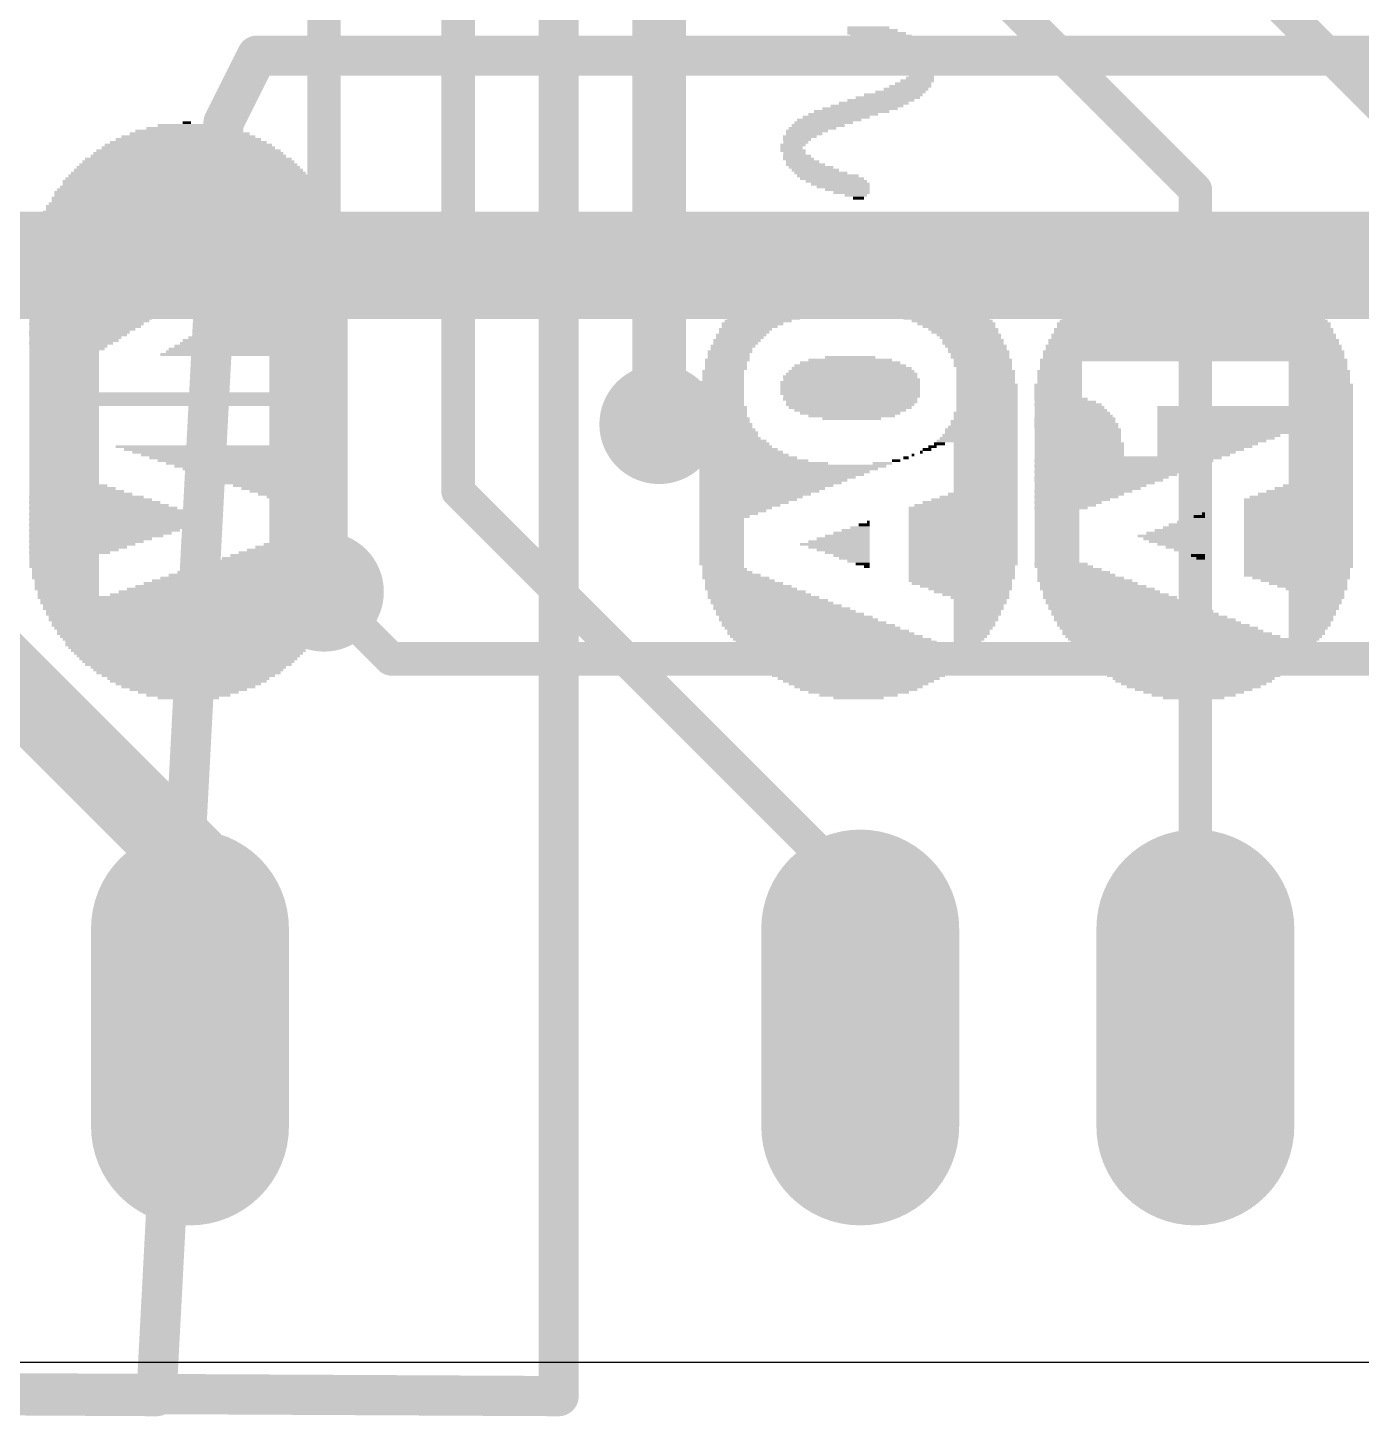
# Model space of a CAD drawing. Extents: x -3.3 to 69.5, y -0.4 to 53.7.
# Drawn here: x 44.49 to 54.6, y -0.41 to 10.12 of the extents above; entities that cross this region are included whole.
import ezdxf

# ---------------------------------------------------------------- set-up
doc = ezdxf.new("R2010")
doc.units = 0
for name, color, linetype in [('1', 12, 'CONTINUOUS'), ('16', 132, 'CONTINUOUS'), ('17', 110, 'CONTINUOUS'), ('18', 3, 'CONTINUOUS'), ('20', 53, 'CONTINUOUS'), ('200', 4, 'CONTINUOUS')]:
    doc.layers.add(name, color=color, linetype=linetype)

# ---------------------------------------------------------------- blocks, each defined once
blk = doc.blocks.new('LONGP100')
at = {"const_width": 1}
blk.add_lwpolyline([(-0.5, 0), (0.5, 0)], dxfattribs=at)
at = {"const_width": 0.5}
for points in [[(-0.5, 0.25, 1), (-0.5, -0.25)], [(0.5, -0.25, 1), (0.5, 0.25)]]:
    blk.add_lwpolyline(points, format="xyb", dxfattribs=at)
blk = doc.blocks.new('RECT')
blk.add_solid([(-0.5, -0.5), (0.5, -0.5), (-0.5, 0.5), (0.5, 0.5)])
blk = doc.blocks.new('ROUNDV')
at = {"const_width": 0.5}
blk.add_lwpolyline([(0, -0.25, 1), (0, 0.25, 1), (0, -0.25)], format="xyb", dxfattribs=at)

msp = doc.modelspace()

# ---------------------------------------------------------------- linework, layer by layer
at = {"layer": '1'}
for points, const_width in [([(47.752, 18.923), (47.752, 6.604)], 0.254), ([(46.736, 18.034), (46.736, 5.842)], 0.254), ([(49.276, 16.256), (49.276, 7.112)], 0.4064), ([(48.514, 14.478), (48.514, -0.254)], 0.3048), ([(51.804, 12.458), (55.88, 8.382)], 0.254), ([(51.304, 10.926), (53.34, 8.89)], 0.254), ([(53.34, 8.89), (53.34, 2.54)], 0.254), ([(47.752, 6.604), (50.8, 3.556)], 0.254), ([(45.72, 3.81), (43.434, 6.096)], 0.6096), ([(45.72, 2.54), (45.72, 3.81)], 0.6096), ([(50.8, 3.556), (50.8, 2.54)], 0.254), ([(48.514, -0.254), (0, 0)], 0.3048)]:
    msp.add_lwpolyline(points, dxfattribs=dict(at, const_width=const_width))
for points, const_width in [([(53.4035, 8.89, 1), (53.2765, 8.89)], 0.127), ([(53.2951, 8.8451, 1), (53.3849, 8.9349)], 0.127), ([(49.1744, 7.112, 1), (49.3776, 7.112)], 0.2032), ([(47.7969, 6.6489, 1), (47.7071, 6.5591)], 0.127), ([(47.6885, 6.604, 1), (47.8155, 6.604)], 0.127), ([(46.6725, 5.842, 1), (46.7995, 5.842)], 0.127), ([(45.8724, 3.81, 1), (45.5676, 3.81)], 0.3048), ([(45.6122, 3.7022, 1), (45.8278, 3.9178)], 0.3048), ([(50.8635, 3.556, 1), (50.7365, 3.556)], 0.127), ([(50.7551, 3.5111, 1), (50.8449, 3.6009)], 0.127), ([(45.5676, 2.54, 1), (45.8724, 2.54)], 0.3048), ([(50.7365, 2.54, 1), (50.8635, 2.54)], 0.127), ([(53.2765, 2.54, 1), (53.4035, 2.54)], 0.127), ([(48.5136, -0.3302, 1), (48.5144, -0.1778)], 0.1524), ([(48.4378, -0.254, 1), (48.5902, -0.254)], 0.1524)]:
    msp.add_lwpolyline(points, format="xyb", dxfattribs=dict(at, const_width=const_width))
at = {"layer": '16'}
for points, const_width in [([(46.228, 9.906), (45.974, 9.398)], 0.3048), ([(68.58, 9.906), (46.228, 9.906)], 0.3048), ([(45.974, 9.398), (45.466, -0.254)], 0.3048), ([(40.894, 8.316), (49.276, 8.316)], 0.8128), ([(49.276, 8.316), (62.926, 8.316)], 0.8128), ([(49.276, 7.112), (49.276, 8.316)], 0.4064), ([(46.736, 5.842), (47.244, 5.334)], 0.254), ([(47.244, 5.334), (62.738, 5.334)], 0.254), ([(45.466, -0.254), (0, 0)], 0.3048)]:
    msp.add_lwpolyline(points, dxfattribs=dict(at, const_width=const_width))
for points, const_width in [([(46.228, 9.9822, 1), (46.228, 9.8298)], 0.1524), ([(46.2962, 9.8719, 1), (46.1598, 9.9401)], 0.1524), ([(45.9058, 9.4321, 1), (46.0422, 9.3639)], 0.1524), ([(46.0501, 9.394, 1), (45.8979, 9.402)], 0.1524), ([(49.276, 8.5192, 1), (49.276, 8.1128)], 0.4064), ([(49.276, 8.1128, 1), (49.276, 8.5192)], 0.4064), ([(49.3776, 8.316, 1), (49.1744, 8.316)], 0.2032), ([(49.1744, 7.112, 1), (49.3776, 7.112)], 0.2032), ([(46.7809, 5.8869, 1), (46.6911, 5.7971)], 0.127), ([(47.244, 5.3975, 1), (47.244, 5.2705)], 0.127), ([(47.1991, 5.2891, 1), (47.2889, 5.3789)], 0.127), ([(45.4656, -0.3302, 1), (45.4664, -0.1778)], 0.1524), ([(45.3899, -0.25, 1), (45.5421, -0.258)], 0.1524)]:
    msp.add_lwpolyline(points, format="xyb", dxfattribs=dict(at, const_width=const_width))
at = {"layer": '20'}
msp.add_line((65.04, 0), (1, 0), dxfattribs=at)

# ---------------------------------------------------------------- block references
at = {"layer": '17', "xscale": 1.5, "yscale": 1.5, "rotation": 90}
for p in [(45.72, 2.54), (45.72, 2.54), (50.8, 2.54), (50.8, 2.54), (53.34, 2.54), (53.34, 2.54)]:
    msp.add_blockref('LONGP100', p, dxfattribs=at)
at = {"layer": '18', "xscale": 0.9064, "yscale": 0.9064}
for p in [(49.276, 7.112), (49.276, 7.112), (46.736, 5.842), (46.736, 5.842)]:
    msp.add_blockref('ROUNDV', p, dxfattribs=at)
at = {"layer": '200', "yscale": 0.0212}
for p, xscale in [((50.8932, 10.0961), 0.381), ((50.8615, 10.1173), 0.3175), ((50.925, 10.0749), 0.4445), ((50.9567, 10.0538), 0.4657), ((50.9779, 10.0326), 0.508), ((51.0202, 10.0114), 0.4656), ((51.0625, 9.9903), 0.4233), ((51.1049, 9.9691), 0.381), ((51.1472, 9.9479), 0.3387), ((51.1895, 9.9268), 0.2963), ((51.2107, 9.9056), 0.254), ((51.2425, 9.8844), 0.2328), ((51.253, 9.8633), 0.2117), ((51.2636, 9.8421), 0.1905), ((51.2848, 9.8209), 0.1905), ((51.2848, 9.7786), 0.1905), ((51.2954, 9.7998), 0.1693), ((51.179, 9.6728), 0.3175), ((51.2001, 9.6939), 0.2752), ((51.2319, 9.7151), 0.254), ((51.253, 9.7363), 0.2117), ((51.2636, 9.7574), 0.1905), ((50.9567, 9.567), 0.508), ((51.0096, 9.5881), 0.4868), ((51.052, 9.6093), 0.4445), ((51.1049, 9.6304), 0.381), ((51.1472, 9.6516), 0.3387), ((50.671, 9.4611), 0.5291), ((50.7345, 9.4823), 0.5715), ((50.798, 9.5035), 0.5715), ((50.8509, 9.5246), 0.5503), ((50.9038, 9.5458), 0.5291), ((45.7076, 9.3765), 0.4656), ((45.697, 9.3976), 0.0635), ((50.4805, 9.3765), 0.4022), ((50.5228, 9.3976), 0.4445), ((50.5651, 9.4188), 0.4868), ((50.6181, 9.44), 0.508), ((45.7076, 9.2706), 1.1006), ((45.7076, 9.2918), 1.016), ((45.7182, 9.313), 0.9101), ((45.7076, 9.3341), 0.8043), ((45.7182, 9.3553), 0.6561), ((50.3429, 9.2918), 0.254), ((50.3217, 9.2706), 0.2117), ((50.3958, 9.3341), 0.3175), ((50.3747, 9.313), 0.2752), ((50.4382, 9.3553), 0.3598), ((45.7076, 9.1648), 1.4393), ((45.7076, 9.186), 1.3969), ((45.7076, 9.2071), 1.3123), ((45.7076, 9.2283), 1.27), ((45.7076, 9.2495), 1.1853), ((50.29, 9.2283), 0.1905), ((50.2794, 9.2071), 0.1693), ((50.29, 9.186), 0.1905), ((50.3112, 9.2495), 0.1905), ((50.3006, 9.1648), 0.1693), ((45.7076, 9.059), 1.6933), ((45.7076, 9.0801), 1.6509), ((45.7076, 9.1013), 1.6086), ((45.7076, 9.1225), 1.5663), ((45.7076, 9.1436), 1.4816), ((50.3217, 9.1436), 0.2117), ((50.3323, 9.1225), 0.2328), ((50.3852, 9.0801), 0.2963), ((50.3641, 9.1013), 0.254), ((50.4276, 9.059), 0.3387), ((45.7076, 8.9531), 1.9049), ((45.7076, 8.9743), 1.8626), ((45.7076, 8.9955), 1.8203), ((45.7076, 9.0166), 1.7779), ((45.7076, 9.0378), 1.7356), ((50.4593, 9.0378), 0.3598), ((50.5016, 9.0166), 0.4022), ((50.5546, 8.9955), 0.4657), ((50.5863, 8.9743), 0.4868), ((50.6181, 8.9531), 0.4657), ((45.7076, 8.8685), 2.0319), ((45.7076, 8.8473), 2.0319), ((45.7076, 8.8896), 1.9896), ((45.7076, 8.9108), 1.9473), ((45.7076, 8.932), 1.9049), ((50.6498, 8.932), 0.4445), ((50.671, 8.9108), 0.4021), ((50.7027, 8.8896), 0.3387), ((50.7345, 8.8685), 0.2752), ((50.7662, 8.8473), 0.1693), ((45.7076, 8.7626), 2.1589), ((45.7076, 8.7415), 2.1589), ((45.7076, 8.7838), 2.1166), ((45.7076, 8.8261), 2.0743), ((45.7076, 8.805), 2.0743), ((50.7874, 8.8261), 0.0847), ((45.7076, 8.6568), 2.2436), ((45.7076, 8.6357), 2.2436), ((45.7076, 8.7203), 2.2012), ((45.7076, 8.6992), 2.2012), ((45.7076, 8.678), 2.2012), ((45.7076, 8.551), 2.3282), ((45.7076, 8.5298), 2.3282), ((45.7076, 8.6145), 2.2859), ((45.7076, 8.5933), 2.2859), ((45.7076, 8.5722), 2.2859), ((45.7076, 8.4875), 2.3706), ((45.7076, 8.4663), 2.3706), ((44.7763, 8.4452), 0.508), ((44.7763, 8.424), 0.508), ((45.7076, 8.5087), 2.3282), ((46.6071, 8.4452), 0.5715), ((46.6071, 8.424), 0.5715), ((50.7874, 8.424), 0.4233), ((53.3273, 8.424), 0.381), ((44.7657, 8.3817), 0.5291), ((44.7657, 8.3605), 0.5291), ((44.7657, 8.3393), 0.5291), ((44.7657, 8.3182), 0.5291), ((44.7763, 8.4028), 0.508), ((46.6071, 8.4028), 0.5715), ((46.6177, 8.3817), 0.5926), ((46.6177, 8.3605), 0.5926), ((46.6177, 8.3393), 0.5926), ((46.6177, 8.3182), 0.5926), ((50.7874, 8.3182), 1.1006), ((50.7874, 8.3393), 1.016), ((50.7874, 8.3605), 0.889), ((50.7874, 8.3817), 0.762), ((50.7874, 8.4028), 0.635), ((53.3273, 8.3182), 1.0583), ((53.3273, 8.3393), 0.9736), ((53.3273, 8.3605), 0.889), ((53.3273, 8.3817), 0.762), ((53.3273, 8.4028), 0.5926), ((44.7657, 8.297), 0.5291), ((44.7657, 8.2758), 0.5291), ((44.7657, 8.2547), 0.5291), ((44.7657, 8.2335), 0.5291), ((44.7657, 8.2123), 0.5291), ((46.6177, 8.297), 0.5926), ((46.6177, 8.2758), 0.5926), ((46.6177, 8.2547), 0.5926), ((46.6177, 8.2335), 0.5926), ((46.6177, 8.2123), 0.5926), ((50.7874, 8.2123), 1.4393), ((50.7874, 8.2335), 1.3546), ((50.7874, 8.2547), 1.3123), ((50.7874, 8.2758), 1.2276), ((50.7874, 8.297), 1.1853), ((53.3273, 8.2123), 1.4393), ((53.3273, 8.2335), 1.3546), ((53.3273, 8.2547), 1.3123), ((53.3273, 8.2758), 1.2276), ((53.3273, 8.297), 1.143), ((45.1784, 8.17), 1.3546), ((45.1255, 8.1065), 1.2488), ((44.7657, 8.1912), 0.5291), ((45.1573, 8.1488), 1.3123), ((45.1467, 8.1277), 1.2911), ((46.586, 8.1065), 0.6561), ((46.5966, 8.1277), 0.635), ((46.6177, 8.1912), 0.5926), ((46.6177, 8.17), 0.5926), ((46.6177, 8.1488), 0.5926), ((50.7874, 8.1065), 1.6933), ((50.7874, 8.1277), 1.6509), ((50.7874, 8.1488), 1.6086), ((50.7874, 8.17), 1.5239), ((50.7874, 8.1912), 1.4816), ((53.3273, 8.1065), 1.6933), ((53.3273, 8.1277), 1.6509), ((53.3273, 8.1488), 1.5663), ((53.3273, 8.17), 1.5239), ((53.3273, 8.1912), 1.4816), ((45.1044, 8.0853), 1.2065), ((45.0726, 8.043), 1.143), ((45.062, 8.0218), 1.1218), ((45.0938, 8.0642), 1.1853), ((45.0409, 8.0007), 1.0795), ((46.5013, 8.0007), 0.8255), ((46.5119, 8.0218), 0.8043), ((46.5331, 8.043), 0.762), ((46.5436, 8.0642), 0.7408), ((46.5648, 8.0853), 0.6985), ((50.7874, 8.0218), 1.8626), ((50.7874, 8.0007), 1.8626), ((50.7874, 8.043), 1.8203), ((50.7874, 8.0642), 1.7779), ((50.7874, 8.0853), 1.7356), ((53.3273, 8.0007), 1.8626), ((53.3273, 8.043), 1.8203), ((53.3273, 8.0218), 1.8203), ((53.3273, 8.0642), 1.7779), ((53.3273, 8.0853), 1.7356), ((45.0091, 7.9583), 1.016), ((45.0197, 7.9795), 1.0371), ((44.988, 7.9372), 0.9736), ((44.9668, 7.916), 0.9313), ((44.9562, 7.8949), 0.9101), ((46.4166, 7.8949), 0.9948), ((46.4272, 7.916), 0.9736), ((46.4484, 7.9372), 0.9313), ((46.459, 7.9583), 0.9101), ((46.4801, 7.9795), 0.8678), ((50.0254, 7.8949), 0.508), ((50.1101, 7.9372), 0.635), ((50.0677, 7.916), 0.5503), ((50.2053, 7.9583), 0.7831), ((50.7874, 7.9795), 1.9049), ((51.306, 7.9583), 0.9101), ((51.4012, 7.9372), 0.762), ((51.4541, 7.916), 0.6561), ((51.4964, 7.8949), 0.6138), ((53.3273, 7.8949), 2.0319), ((53.3273, 7.9372), 1.9896), ((53.3273, 7.916), 1.9896), ((53.3273, 7.9583), 1.9473), ((53.3273, 7.9795), 1.9049), ((44.935, 7.8737), 0.8678), ((44.8821, 7.8102), 0.762), ((44.8715, 7.789), 0.7408), ((44.9245, 7.8525), 0.8466), ((44.9033, 7.8314), 0.8043), ((46.332, 7.789), 1.1641), ((46.3426, 7.8102), 1.143), ((46.3637, 7.8314), 1.1006), ((46.3743, 7.8525), 1.0795), ((46.3955, 7.8737), 1.0371), ((49.8984, 7.789), 0.381), ((49.9302, 7.8314), 0.4022), ((49.9196, 7.8102), 0.381), ((49.9831, 7.8737), 0.4657), ((49.9619, 7.8525), 0.4233), ((51.5282, 7.8737), 0.5926), ((51.5494, 7.8525), 0.5503), ((51.5811, 7.8314), 0.5291), ((51.5917, 7.8102), 0.508), ((51.6234, 7.789), 0.4868), ((53.3273, 7.789), 2.1589), ((53.3273, 7.8314), 2.1166), ((53.3273, 7.8102), 2.1166), ((53.3273, 7.8737), 2.0743), ((53.3273, 7.8525), 2.0743), ((44.8398, 7.7467), 0.6773), ((44.8186, 7.7255), 0.635), ((44.8504, 7.7679), 0.6985), ((44.7975, 7.7044), 0.5926), ((44.7869, 7.6832), 0.5715), ((46.2367, 7.6832), 1.3546), ((46.2579, 7.7044), 1.3123), ((46.2791, 7.7255), 1.27), ((46.2896, 7.7467), 1.2488), ((46.3108, 7.7679), 1.2065), ((49.8349, 7.7044), 0.3387), ((49.8243, 7.6832), 0.3175), ((49.8561, 7.7255), 0.3387), ((49.8667, 7.7467), 0.3598), ((49.8878, 7.7679), 0.3598), ((51.634, 7.7679), 0.4657), ((51.6552, 7.7467), 0.4656), ((51.6552, 7.7255), 0.4656), ((51.6763, 7.7044), 0.4657), ((51.6869, 7.6832), 0.4445), ((53.3273, 7.7044), 2.2436), ((53.3273, 7.6832), 2.2436), ((53.3273, 7.7467), 2.2012), ((53.3273, 7.7255), 2.2012), ((53.3273, 7.7679), 2.1589), ((44.7657, 7.662), 0.5291), ((44.7657, 7.6409), 0.5291), ((44.7657, 7.6197), 0.5291), ((44.7657, 7.5985), 0.5291), ((44.7657, 7.5774), 0.5291), ((46.205, 7.6409), 1.4181), ((46.2262, 7.662), 1.3758), ((46.6177, 7.6197), 0.5926), ((46.6177, 7.5985), 0.5926), ((46.6177, 7.5774), 0.5926), ((49.7926, 7.5985), 0.3387), ((49.782, 7.5774), 0.3175), ((49.8138, 7.662), 0.3387), ((49.8032, 7.6409), 0.3175), ((49.8032, 7.6197), 0.3175), ((50.7239, 7.5774), 0.762), ((50.7239, 7.5985), 0.635), ((50.7239, 7.6197), 0.381), ((51.6975, 7.662), 0.4657), ((51.7081, 7.6409), 0.4445), ((51.7081, 7.6197), 0.4445), ((51.7293, 7.5985), 0.4445), ((51.7293, 7.5774), 0.4445), ((53.3273, 7.5985), 2.3282), ((52.3219, 7.5774), 0.3175), ((53.3273, 7.662), 2.2859), ((53.3273, 7.6409), 2.2859), ((53.3273, 7.6197), 2.2859), ((54.2692, 7.5774), 0.4445), ((44.7657, 7.5562), 0.5291), ((44.7657, 7.535), 0.5291), ((44.7657, 7.5139), 0.5291), ((44.7657, 7.4927), 0.5291), ((44.7657, 7.4715), 0.5291), ((46.6177, 7.5562), 0.5926), ((46.6177, 7.535), 0.5926), ((46.6177, 7.5139), 0.5926), ((46.6177, 7.4927), 0.5926), ((46.6177, 7.4715), 0.5926), ((49.7608, 7.5139), 0.3175), ((49.7608, 7.4927), 0.3175), ((49.7608, 7.4715), 0.3175), ((49.782, 7.5562), 0.3175), ((49.782, 7.535), 0.3175), ((50.7239, 7.4715), 1.016), ((50.7345, 7.4927), 0.9948), ((50.7345, 7.5139), 0.9525), ((50.7345, 7.535), 0.9101), ((50.7239, 7.5562), 0.8466), ((51.7293, 7.5562), 0.4445), ((51.7504, 7.5139), 0.4445), ((51.7504, 7.4927), 0.4445), ((51.7504, 7.4715), 0.4445), ((51.7398, 7.535), 0.4233), ((52.3113, 7.5139), 0.3387), ((52.3113, 7.4927), 0.3387), ((52.3113, 7.4715), 0.3387), ((52.3219, 7.5562), 0.3175), ((52.3219, 7.535), 0.3175), ((54.2797, 7.5139), 0.4657), ((54.2797, 7.4927), 0.4657), ((54.2797, 7.4715), 0.4657), ((54.2692, 7.5562), 0.4445), ((54.2692, 7.535), 0.4445), ((44.7657, 7.4504), 0.5291), ((44.7657, 7.4292), 0.5291), ((44.7657, 7.408), 0.5291), ((44.7657, 7.3869), 0.5291), ((44.7657, 7.3657), 0.5291), ((46.6177, 7.4504), 0.5926), ((46.6177, 7.4292), 0.5926), ((46.6177, 7.408), 0.5926), ((46.6177, 7.3869), 0.5926), ((46.6177, 7.3657), 0.5926), ((49.7503, 7.4292), 0.3387), ((49.7503, 7.408), 0.3387), ((49.7503, 7.3869), 0.3387), ((49.7503, 7.3657), 0.3387), ((49.7608, 7.4504), 0.3175), ((50.7239, 7.4292), 1.0583), ((50.7239, 7.408), 1.0583), ((50.7239, 7.3869), 1.0583), ((50.7239, 7.3657), 1.0583), ((50.7345, 7.4504), 1.0371), ((51.7504, 7.4504), 0.4445), ((51.7504, 7.4292), 0.4445), ((51.761, 7.408), 0.4656), ((51.761, 7.3869), 0.4656), ((51.761, 7.3657), 0.4656), ((52.3007, 7.408), 0.3598), ((52.3007, 7.3869), 0.3598), ((52.3007, 7.3657), 0.3598), ((52.3113, 7.4504), 0.3387), ((52.3113, 7.4292), 0.3387), ((54.2797, 7.4504), 0.4657), ((54.2797, 7.4292), 0.4657), ((54.2903, 7.408), 0.4868), ((54.2903, 7.3869), 0.4868), ((54.2903, 7.3657), 0.4868), ((45.7076, 7.3445), 2.4129), ((45.7076, 7.3234), 2.4129), ((45.7076, 7.3022), 2.4129), ((45.7076, 7.281), 2.4129), ((45.7076, 7.2599), 2.4129), ((49.7503, 7.3445), 0.3387), ((49.7503, 7.3234), 0.3387), ((49.7503, 7.3022), 0.3387), ((49.7503, 7.281), 0.3387), ((49.7503, 7.2599), 0.3387), ((50.7239, 7.3445), 1.0583), ((50.7345, 7.3234), 1.0371), ((50.7239, 7.3022), 1.016), ((50.7345, 7.281), 0.9948), ((50.7239, 7.2599), 0.9736), ((51.761, 7.3445), 0.4656), ((51.761, 7.3234), 0.4656), ((51.761, 7.3022), 0.4656), ((51.761, 7.281), 0.4656), ((51.761, 7.2599), 0.4656), ((52.3007, 7.3445), 0.3598), ((52.3007, 7.3234), 0.3598), ((52.3219, 7.3022), 0.4022), ((52.3748, 7.2599), 0.508), ((52.3537, 7.281), 0.4656), ((54.2903, 7.3445), 0.4868), ((54.2903, 7.3234), 0.4868), ((54.2903, 7.3022), 0.4868), ((54.2903, 7.281), 0.4868), ((54.2903, 7.2599), 0.4868), ((44.7657, 7.2387), 0.5291), ((44.7657, 7.2175), 0.5291), ((44.7657, 7.1964), 0.5291), ((44.7657, 7.1752), 0.5291), ((44.7657, 7.154), 0.5291), ((46.6177, 7.2387), 0.5926), ((46.6177, 7.2175), 0.5926), ((46.6177, 7.1964), 0.5926), ((46.6177, 7.1752), 0.5926), ((46.6177, 7.154), 0.5926), ((49.7608, 7.2387), 0.3598), ((49.7608, 7.2175), 0.3598), ((49.7608, 7.1964), 0.3598), ((49.7608, 7.1752), 0.3598), ((49.7714, 7.154), 0.381), ((50.7239, 7.2387), 0.9313), ((50.7239, 7.2175), 0.8466), ((50.7239, 7.1964), 0.762), ((50.7345, 7.1752), 0.6561), ((50.7345, 7.154), 0.4445), ((51.7504, 7.1964), 0.4868), ((51.7504, 7.1752), 0.4868), ((51.7504, 7.154), 0.4868), ((51.761, 7.2387), 0.4656), ((51.761, 7.2175), 0.4656), ((52.3854, 7.2387), 0.5291), ((52.4066, 7.1964), 0.5715), ((52.4277, 7.154), 0.6138), ((52.396, 7.2175), 0.5503), ((52.4172, 7.1752), 0.5926), ((53.7929, 7.2387), 1.4816), ((53.7929, 7.2175), 1.4816), ((53.7929, 7.1964), 1.4816), ((53.7929, 7.1752), 1.4816), ((53.7929, 7.154), 1.4816), ((44.7657, 7.1329), 0.5291), ((44.7657, 7.1117), 0.5291), ((44.7657, 7.0905), 0.5291), ((44.7657, 7.0694), 0.5291), ((44.7657, 7.0482), 0.5291), ((46.6177, 7.1329), 0.5926), ((46.6177, 7.1117), 0.5926), ((46.6177, 7.0905), 0.5926), ((46.6177, 7.0694), 0.5926), ((46.6177, 7.0482), 0.5926), ((49.7714, 7.1329), 0.381), ((49.782, 7.1117), 0.4022), ((49.782, 7.0905), 0.4022), ((49.8032, 7.0482), 0.4445), ((49.7926, 7.0694), 0.4233), ((51.7187, 7.0694), 0.5503), ((51.7187, 7.0482), 0.5503), ((51.7293, 7.0905), 0.5291), ((51.7398, 7.1329), 0.508), ((51.7398, 7.1117), 0.508), ((52.4277, 7.1329), 0.6138), ((52.4383, 7.1117), 0.635), ((52.4383, 7.0905), 0.635), ((52.4489, 7.0694), 0.6561), ((52.4489, 7.0482), 0.6561), ((53.7929, 7.1329), 1.4816), ((53.7929, 7.1117), 1.4816), ((53.7929, 7.0905), 1.4816), ((53.7929, 7.0694), 1.4816), ((53.7929, 7.0482), 1.4816), ((44.7657, 7.0271), 0.5291), ((44.7657, 7.0059), 0.5291), ((44.7657, 6.9847), 0.5291), ((44.7657, 6.9636), 0.5291), ((44.7657, 6.9424), 0.5291), ((46.0357, 6.9424), 1.7568), ((46.6177, 7.0271), 0.5926), ((46.6177, 7.0059), 0.5926), ((46.6177, 6.9847), 0.5926), ((46.6177, 6.9636), 0.5926), ((49.8032, 7.0271), 0.4445), ((49.8349, 6.9847), 0.508), ((49.8138, 7.0059), 0.4656), ((49.8455, 6.9636), 0.5291), ((49.8561, 6.9424), 0.5503), ((51.3483, 6.9424), 0.0635), ((51.4012, 6.9636), 0.0847), ((51.6869, 6.9847), 0.6138), ((51.6975, 7.0059), 0.5926), ((51.7081, 7.0271), 0.5715), ((51.7504, 6.9636), 0.4868), ((51.7504, 6.9424), 0.4868), ((52.4595, 6.9636), 0.6773), ((52.4595, 6.9424), 0.6773), ((52.4489, 7.0271), 0.6561), ((52.4489, 7.0059), 0.6561), ((52.4489, 6.9847), 0.6561), ((53.4966, 7.0059), 0.889), ((53.4649, 6.9847), 0.8255), ((53.4331, 6.9636), 0.762), ((53.4119, 6.9424), 0.7196), ((53.5178, 7.0271), 0.9313), ((54.2903, 7.0271), 0.4868), ((54.2903, 7.0059), 0.4868), ((54.2903, 6.9847), 0.4868), ((54.2903, 6.9636), 0.4868), ((54.2903, 6.9424), 0.4868), ((44.7657, 6.9212), 0.5291), ((44.7657, 6.9001), 0.5291), ((44.7657, 6.8789), 0.5291), ((44.7657, 6.8577), 0.5291), ((44.7657, 6.8366), 0.5291), ((46.0674, 6.9212), 1.6933), ((46.0992, 6.9001), 1.6298), ((46.1309, 6.8789), 1.5663), ((46.1627, 6.8577), 1.5028), ((46.1944, 6.8366), 1.4393), ((49.8984, 6.9001), 0.635), ((49.9513, 6.8577), 0.7408), ((49.9937, 6.8366), 0.8255), ((49.8773, 6.9212), 0.5926), ((49.9196, 6.8789), 0.6773), ((51.0731, 6.8366), 0.0635), ((51.1472, 6.8577), 0.0423), ((51.2001, 6.8789), 0.0212), ((51.2636, 6.9001), 0.0212), ((51.3059, 6.9212), 0.0635), ((51.7504, 6.9212), 0.4868), ((51.7504, 6.9001), 0.4868), ((51.7504, 6.8789), 0.4868), ((51.7504, 6.8577), 0.4868), ((51.7504, 6.8366), 0.4868), ((52.4595, 6.9212), 0.6773), ((52.4595, 6.9001), 0.6773), ((52.4595, 6.8789), 0.6773), ((52.7981, 6.8366), 1.3546), ((52.8299, 6.8577), 1.4181), ((53.3484, 6.9001), 0.5926), ((53.3273, 6.8789), 0.5503), ((53.3802, 6.9212), 0.6561), ((54.2903, 6.9212), 0.4868), ((54.2903, 6.9001), 0.4868), ((54.2903, 6.8789), 0.4868), ((54.2903, 6.8577), 0.4868), ((54.2903, 6.8366), 0.4868), ((44.7657, 6.8154), 0.5291), ((44.7657, 6.7942), 0.5291), ((44.7657, 6.7731), 0.5291), ((44.7657, 6.7519), 0.5291), ((44.7657, 6.7307), 0.5291), ((46.2262, 6.8154), 1.3758), ((46.2579, 6.7942), 1.3123), ((46.2896, 6.7731), 1.2488), ((46.3214, 6.7519), 1.1853), ((46.3531, 6.7307), 1.1218), ((50.0677, 6.8154), 0.9736), ((50.2582, 6.7731), 1.3546), ((50.2053, 6.7307), 1.2488), ((50.29, 6.7942), 1.4181), ((50.2265, 6.7519), 1.2911), ((50.9673, 6.8154), 0.1482), ((51.7504, 6.8154), 0.4868), ((51.7504, 6.7942), 0.4868), ((51.7504, 6.7731), 0.4868), ((51.7504, 6.7519), 0.4868), ((51.7504, 6.7307), 0.4868), ((52.7452, 6.7942), 1.2488), ((52.6923, 6.7519), 1.143), ((52.777, 6.8154), 1.3123), ((52.7135, 6.7731), 1.1853), ((52.6606, 6.7307), 1.0795), ((54.2903, 6.8154), 0.4868), ((54.2903, 6.7942), 0.4868), ((54.2903, 6.7731), 0.4868), ((54.2903, 6.7519), 0.4868), ((54.2903, 6.7307), 0.4868), ((44.7657, 6.7096), 0.5291), ((44.7657, 6.6884), 0.5291), ((44.7657, 6.6672), 0.5291), ((44.7975, 6.6461), 0.5926), ((44.8292, 6.6249), 0.6561), ((46.3849, 6.7096), 1.0583), ((46.4166, 6.6884), 0.9948), ((46.4484, 6.6672), 0.9313), ((46.4801, 6.6461), 0.8678), ((46.5119, 6.6249), 0.8043), ((50.1418, 6.6884), 1.1218), ((50.0889, 6.6461), 1.016), ((50.1736, 6.7096), 1.1853), ((50.1207, 6.6672), 1.0795), ((50.0572, 6.6249), 0.9525), ((51.7504, 6.7096), 0.4868), ((51.7504, 6.6884), 0.4868), ((51.7504, 6.6672), 0.4868), ((51.7504, 6.6461), 0.4868), ((51.7504, 6.6249), 0.4868), ((52.6288, 6.7096), 1.016), ((52.6076, 6.6884), 0.9736), ((52.5759, 6.6672), 0.9101), ((52.5442, 6.6461), 0.8466), ((52.523, 6.6249), 0.8043), ((54.2374, 6.6249), 0.5926), ((54.2692, 6.6461), 0.5291), ((54.2903, 6.7096), 0.4868), ((54.2903, 6.6884), 0.4868), ((54.2903, 6.6672), 0.4868), ((44.8927, 6.5826), 0.7831), ((44.935, 6.5614), 0.8678), ((44.9985, 6.5191), 0.9948), ((44.861, 6.6037), 0.7196), ((44.9668, 6.5402), 0.9313), ((46.5436, 6.6037), 0.7408), ((46.5754, 6.5826), 0.6773), ((46.6071, 6.5614), 0.6138), ((46.6177, 6.5402), 0.5926), ((46.6177, 6.5191), 0.5926), ((50.0042, 6.5826), 0.8466), ((49.9725, 6.5614), 0.7831), ((49.9513, 6.5402), 0.7408), ((50.036, 6.6037), 0.9101), ((49.9196, 6.5191), 0.6773), ((51.634, 6.5191), 0.7196), ((51.6658, 6.5402), 0.6561), ((51.6975, 6.5614), 0.5926), ((51.7293, 6.5826), 0.5291), ((51.7504, 6.6037), 0.4868), ((52.4912, 6.6037), 0.7408), ((52.4595, 6.5826), 0.6773), ((52.4383, 6.5614), 0.635), ((52.4066, 6.5402), 0.5715), ((52.3748, 6.5191), 0.508), ((54.121, 6.5402), 0.8255), ((54.121, 6.5191), 0.8255), ((54.1422, 6.5614), 0.7831), ((54.1739, 6.5826), 0.7196), ((54.2057, 6.6037), 0.6561), ((45.0303, 6.4979), 1.0583), ((45.062, 6.4767), 1.1218), ((45.1255, 6.4344), 1.2488), ((45.0938, 6.4556), 1.1853), ((45.1573, 6.4132), 1.3123), ((46.6177, 6.4979), 0.5926), ((46.6177, 6.4767), 0.5926), ((46.6177, 6.4556), 0.5926), ((46.6177, 6.4344), 0.5926), ((46.6177, 6.4132), 0.5926), ((49.8878, 6.4979), 0.6138), ((49.8349, 6.4556), 0.508), ((49.8032, 6.4344), 0.4445), ((49.7714, 6.4132), 0.381), ((49.8561, 6.4767), 0.5503), ((51.5811, 6.4767), 0.8255), ((51.5811, 6.4556), 0.8255), ((51.5811, 6.4344), 0.8255), ((51.5811, 6.4132), 0.8255), ((51.6023, 6.4979), 0.7831), ((52.3219, 6.4767), 0.4022), ((52.2902, 6.4556), 0.3387), ((52.2902, 6.4344), 0.3387), ((52.2902, 6.4132), 0.3387), ((52.3537, 6.4979), 0.4656), ((53.3696, 6.4132), 0.0847), ((53.4014, 6.4344), 0.0212), ((54.121, 6.4979), 0.8255), ((54.121, 6.4767), 0.8255), ((54.121, 6.4556), 0.8255), ((54.121, 6.4344), 0.8255), ((54.121, 6.4132), 0.8255), ((45.189, 6.3921), 1.3758), ((45.1361, 6.3497), 1.27), ((45.1044, 6.3286), 1.2065), ((45.0726, 6.3074), 1.143), ((45.1679, 6.3709), 1.3334), ((46.6177, 6.3921), 0.5926), ((46.6177, 6.3709), 0.5926), ((46.6177, 6.3497), 0.5926), ((46.6177, 6.3286), 0.5926), ((46.6177, 6.3074), 0.5926), ((49.7503, 6.3921), 0.3387), ((49.7503, 6.3709), 0.3387), ((49.7503, 6.3497), 0.3387), ((49.7503, 6.3286), 0.3387), ((49.7503, 6.3074), 0.3387), ((50.7662, 6.3074), 0.2117), ((50.798, 6.3286), 0.1482), ((50.8297, 6.3497), 0.0847), ((50.8615, 6.3709), 0.0212), ((51.5811, 6.3921), 0.8255), ((51.5811, 6.3709), 0.8255), ((51.5811, 6.3497), 0.8255), ((51.5811, 6.3286), 0.8255), ((51.5811, 6.3074), 0.8255), ((52.2902, 6.3921), 0.3387), ((52.2902, 6.3709), 0.3387), ((52.2902, 6.3497), 0.3387), ((52.2902, 6.3286), 0.3387), ((52.2902, 6.3074), 0.3387), ((53.2215, 6.3074), 0.381), ((53.2532, 6.3286), 0.3175), ((53.2744, 6.3497), 0.2752), ((53.3061, 6.3709), 0.2117), ((53.3379, 6.3921), 0.1482), ((54.121, 6.3921), 0.8255), ((54.121, 6.3709), 0.8255), ((54.121, 6.3497), 0.8255), ((54.121, 6.3286), 0.8255), ((54.121, 6.3074), 0.8255), ((45.0091, 6.2651), 1.016), ((44.935, 6.2228), 0.8678), ((45.0409, 6.2862), 1.0795), ((44.9668, 6.2439), 0.9313), ((44.9033, 6.2016), 0.8043), ((46.5966, 6.2016), 0.635), ((46.6177, 6.2862), 0.5926), ((46.6177, 6.2651), 0.5926), ((46.6177, 6.2439), 0.5926), ((46.6177, 6.2228), 0.5926), ((49.7503, 6.2862), 0.3387), ((49.7503, 6.2651), 0.3387), ((49.7503, 6.2439), 0.3387), ((49.7503, 6.2228), 0.3387), ((49.7503, 6.2016), 0.3387), ((50.6075, 6.2016), 0.5291), ((50.6392, 6.2228), 0.4656), ((50.671, 6.2439), 0.4021), ((50.7027, 6.2651), 0.3387), ((50.7345, 6.2862), 0.2752), ((51.5811, 6.2862), 0.8255), ((51.5811, 6.2651), 0.8255), ((51.5811, 6.2439), 0.8255), ((51.5811, 6.2228), 0.8255), ((51.5811, 6.2016), 0.8255), ((52.2902, 6.2862), 0.3387), ((52.2902, 6.2651), 0.3387), ((52.2902, 6.2439), 0.3387), ((52.2902, 6.2228), 0.3387), ((52.2902, 6.2016), 0.3387), ((53.158, 6.2651), 0.508), ((53.1791, 6.2439), 0.4657), ((53.1897, 6.2862), 0.4445), ((53.2003, 6.2228), 0.4233), ((53.232, 6.2016), 0.3598), ((54.121, 6.2862), 0.8255), ((54.121, 6.2651), 0.8255), ((54.121, 6.2439), 0.8255), ((54.121, 6.2228), 0.8255), ((54.121, 6.2016), 0.8255), ((44.8715, 6.1804), 0.7408), ((44.8398, 6.1593), 0.6773), ((44.808, 6.1381), 0.6138), ((44.7657, 6.1169), 0.5291), ((44.7657, 6.0958), 0.5291), ((46.4378, 6.0958), 0.9525), ((46.4696, 6.1169), 0.889), ((46.5013, 6.1381), 0.8255), ((46.5331, 6.1593), 0.762), ((46.5648, 6.1804), 0.6985), ((49.7503, 6.1804), 0.3387), ((49.7503, 6.1593), 0.3387), ((49.7503, 6.1381), 0.3387), ((49.7503, 6.1169), 0.3387), ((49.7503, 6.0958), 0.3387), ((50.6392, 6.1804), 0.4656), ((50.671, 6.1593), 0.4021), ((50.7027, 6.1381), 0.3387), ((50.7345, 6.1169), 0.2752), ((50.7556, 6.0958), 0.2328), ((51.5811, 6.1804), 0.8255), ((51.5811, 6.1593), 0.8255), ((51.5811, 6.1381), 0.8255), ((51.5811, 6.1169), 0.8255), ((51.5811, 6.0958), 0.8255), ((52.2902, 6.1804), 0.3387), ((52.2902, 6.1593), 0.3387), ((52.2902, 6.1381), 0.3387), ((52.2902, 6.1169), 0.3387), ((52.2902, 6.0958), 0.3387), ((53.2638, 6.1804), 0.2963), ((53.2955, 6.1593), 0.2328), ((53.3273, 6.1381), 0.1693), ((53.359, 6.1169), 0.1058), ((53.3802, 6.0958), 0.0635), ((54.121, 6.1804), 0.8255), ((54.121, 6.1593), 0.8255), ((54.121, 6.1381), 0.8255), ((54.121, 6.1169), 0.8255), ((54.121, 6.0958), 0.8255), ((44.7657, 6.0746), 0.5291), ((44.7657, 6.0534), 0.5291), ((44.7657, 6.0323), 0.5291), ((44.7763, 6.0111), 0.508), ((44.7763, 5.9899), 0.508), ((46.2579, 5.9899), 1.27), ((46.2896, 6.0111), 1.2065), ((46.3426, 6.0323), 1.143), ((46.3743, 6.0534), 1.0795), ((46.4061, 6.0746), 1.016), ((49.7503, 6.0746), 0.3387), ((49.7503, 6.0534), 0.3387), ((49.7714, 6.0111), 0.3387), ((49.7608, 6.0323), 0.3175), ((49.7926, 5.9899), 0.381), ((50.7874, 6.0746), 0.1693), ((50.8191, 6.0534), 0.1058), ((50.8509, 6.0323), 0.0423), ((51.5811, 6.0746), 0.8255), ((51.5811, 6.0534), 0.8255), ((51.5705, 6.0323), 0.8043), ((51.5705, 6.0111), 0.8043), ((51.5705, 5.9899), 0.8043), ((52.2902, 6.0746), 0.3387), ((52.3219, 6.0534), 0.4022), ((52.3431, 6.0323), 0.4445), ((52.3854, 6.0111), 0.4868), ((52.4172, 5.9899), 0.5503), ((54.121, 6.0746), 0.8255), ((54.121, 6.0534), 0.8255), ((54.121, 6.0323), 0.8255), ((54.1104, 6.0111), 0.8043), ((54.1104, 5.9899), 0.8043), ((44.7763, 5.9688), 0.508), ((44.7763, 5.9476), 0.508), ((44.7869, 5.9264), 0.4868), ((44.7869, 5.9053), 0.4868), ((44.7869, 5.8841), 0.4868), ((46.0886, 5.8841), 1.5663), ((46.1203, 5.9053), 1.5028), ((46.1521, 5.9264), 1.4393), ((46.1944, 5.9476), 1.3969), ((46.2262, 5.9688), 1.3334), ((49.8243, 5.9688), 0.4445), ((49.8561, 5.9476), 0.508), ((49.8878, 5.9264), 0.5291), ((49.9196, 5.9053), 0.5926), ((49.9513, 5.8841), 0.6561), ((51.5599, 5.9264), 0.7831), ((51.5705, 5.9688), 0.8043), ((51.5705, 5.9476), 0.8043), ((51.5705, 5.9053), 0.762), ((51.6023, 5.8841), 0.6985), ((52.4383, 5.9688), 0.5926), ((52.5018, 5.9264), 0.7196), ((52.4701, 5.9476), 0.6561), ((52.5336, 5.9053), 0.7408), ((52.5653, 5.8841), 0.8043), ((54.1104, 5.9688), 0.8043), ((54.1422, 5.9476), 0.7408), ((54.1633, 5.9264), 0.6561), ((54.1951, 5.9053), 0.5926), ((54.2268, 5.8841), 0.5291), ((44.7869, 5.8629), 0.4868), ((44.7975, 5.8418), 0.4657), ((44.7975, 5.8206), 0.4657), ((45.7076, 5.7994), 2.2859), ((45.7076, 5.7783), 2.2436), ((45.9827, 5.8206), 1.7356), ((46.0145, 5.8418), 1.6721), ((46.0568, 5.8629), 1.6298), ((49.9725, 5.8629), 0.6985), ((50.0148, 5.8418), 0.7408), ((50.036, 5.8206), 0.7831), ((50.0677, 5.7994), 0.8466), ((50.1101, 5.7783), 0.889), ((51.634, 5.8629), 0.635), ((51.6446, 5.8418), 0.5715), ((51.6763, 5.8206), 0.508), ((51.7081, 5.7994), 0.4445), ((51.7081, 5.7783), 0.4022), ((52.5971, 5.8629), 0.8678), ((52.6288, 5.8418), 0.889), ((52.6923, 5.7994), 1.016), ((52.6606, 5.8206), 0.9525), ((52.7241, 5.7783), 1.0371), ((54.2586, 5.8629), 0.4657), ((54.248, 5.7783), 0.4022), ((54.2586, 5.8418), 0.4233), ((54.2586, 5.8206), 0.4233), ((54.2586, 5.7994), 0.4233), ((45.7076, 5.7571), 2.2436), ((45.7076, 5.7359), 2.2012), ((45.7076, 5.7148), 2.2012), ((45.7076, 5.6936), 2.1589), ((45.7076, 5.6724), 2.1589), ((50.1312, 5.7571), 0.9313), ((50.1736, 5.7359), 0.9736), ((50.2053, 5.7148), 1.0371), ((50.2371, 5.6936), 1.0583), ((50.2688, 5.6724), 1.1218), ((51.7081, 5.7571), 0.4022), ((51.6975, 5.7359), 0.381), ((51.6975, 5.7148), 0.381), ((51.6869, 5.6936), 0.3598), ((51.6869, 5.6724), 0.3598), ((52.7558, 5.7571), 1.1006), ((52.8193, 5.7148), 1.1853), ((52.7876, 5.7359), 1.1218), ((52.8616, 5.6936), 1.2276), ((52.8828, 5.6724), 1.2699), ((54.248, 5.7571), 0.4022), ((54.2374, 5.7359), 0.381), ((54.2374, 5.7148), 0.381), ((54.2268, 5.6936), 0.3598), ((54.2268, 5.6724), 0.3598), ((45.7076, 5.6513), 2.1166), ((45.7076, 5.6301), 2.1166), ((45.7076, 5.6089), 2.0743), ((45.7076, 5.5878), 2.0743), ((50.3323, 5.6301), 1.2065), ((50.3112, 5.6513), 1.1641), ((50.3747, 5.6089), 1.2488), ((50.4064, 5.5878), 1.3123), ((51.6763, 5.6513), 0.3387), ((51.6763, 5.6301), 0.3387), ((51.6658, 5.6089), 0.3175), ((51.6658, 5.5878), 0.3175), ((52.9251, 5.6513), 1.3123), ((52.9569, 5.6301), 1.3758), ((52.9886, 5.6089), 1.3969), ((53.0204, 5.5878), 1.4604), ((54.2162, 5.6513), 0.3387), ((54.2162, 5.6301), 0.3387), ((54.2057, 5.6089), 0.3175), ((54.2057, 5.5878), 0.3175), ((45.7076, 5.5666), 2.0319), ((45.7076, 5.5454), 1.9896), ((45.7076, 5.5243), 1.9896), ((45.7076, 5.5031), 1.9473), ((45.7076, 5.4819), 1.9049), ((50.4382, 5.5666), 1.3334), ((50.4805, 5.5454), 1.3758), ((50.5016, 5.5243), 1.4181), ((50.544, 5.5031), 1.4604), ((50.5863, 5.4819), 1.5028), ((51.6552, 5.5666), 0.2963), ((51.6446, 5.5454), 0.2752), ((51.6446, 5.5243), 0.2752), ((51.634, 5.5031), 0.254), ((51.6234, 5.4819), 0.2328), ((53.0627, 5.5666), 1.5028), ((53.0945, 5.5454), 1.5239), ((53.1262, 5.5243), 1.5874), ((53.1685, 5.5031), 1.6298), ((53.3273, 5.4819), 1.9049), ((54.1951, 5.5666), 0.2963), ((54.1845, 5.5454), 0.2752), ((54.1845, 5.5243), 0.2752), ((54.1739, 5.5031), 0.254), ((45.7076, 5.4608), 1.8626), ((45.7076, 5.4396), 1.8626), ((45.7076, 5.4184), 1.8203), ((45.7076, 5.3973), 1.7779), ((45.7076, 5.3761), 1.7356), ((50.6181, 5.4608), 1.5239), ((50.7874, 5.4184), 1.8203), ((50.6604, 5.4396), 1.5663), ((50.7874, 5.3973), 1.7779), ((50.7874, 5.3761), 1.7356), ((51.6023, 5.4396), 0.1905), ((51.6129, 5.4608), 0.2117), ((53.3273, 5.4608), 1.8626), ((53.3273, 5.4396), 1.8626), ((53.3273, 5.4184), 1.8203), ((53.3273, 5.3973), 1.7779), ((53.3273, 5.3761), 1.7356), ((45.7076, 5.355), 1.6933), ((45.7076, 5.3338), 1.6509), ((45.7076, 5.3126), 1.6086), ((45.7076, 5.2915), 1.5663), ((45.7076, 5.2703), 1.4816), ((50.7874, 5.355), 1.6933), ((50.7874, 5.3338), 1.6509), ((50.7874, 5.3126), 1.5663), ((50.7874, 5.2915), 1.5239), ((50.7874, 5.2703), 1.4816), ((53.3273, 5.355), 1.6933), ((53.3273, 5.3338), 1.6509), ((53.3273, 5.3126), 1.6086), ((53.3273, 5.2915), 1.5239), ((53.3273, 5.2703), 1.4816), ((45.7076, 5.2491), 1.4393), ((45.7076, 5.228), 1.3969), ((45.7076, 5.2068), 1.3123), ((45.7076, 5.1856), 1.2276), ((45.7076, 5.1645), 1.1853), ((50.7874, 5.2491), 1.4393), ((50.7874, 5.228), 1.3546), ((50.7874, 5.2068), 1.3123), ((50.7874, 5.1856), 1.2276), ((50.7874, 5.1645), 1.143), ((53.3273, 5.2491), 1.4393), ((53.3167, 5.228), 1.3758), ((53.3273, 5.2068), 1.3123), ((53.3273, 5.1856), 1.2276), ((53.3273, 5.1645), 1.1853), ((45.7076, 5.1433), 1.1006), ((45.7076, 5.1221), 1.016), ((45.7076, 5.101), 0.889), ((45.7076, 5.0798), 0.762), ((45.7076, 5.0586), 0.635), ((50.7874, 5.1433), 1.0583), ((50.7874, 5.1221), 0.9736), ((50.7874, 5.101), 0.889), ((50.7874, 5.0798), 0.762), ((50.7874, 5.0586), 0.5926), ((53.3273, 5.1433), 1.1006), ((53.3273, 5.1221), 1.016), ((53.3273, 5.101), 0.889), ((53.3273, 5.0798), 0.762), ((53.3273, 5.0586), 0.635), ((45.7076, 5.0375), 0.4656), ((50.7874, 5.0375), 0.381), ((53.3273, 5.0375), 0.4656)]:
    msp.add_blockref('RECT', p, dxfattribs=dict(at, xscale=xscale))

doc.saveas('drawing.dxf')
